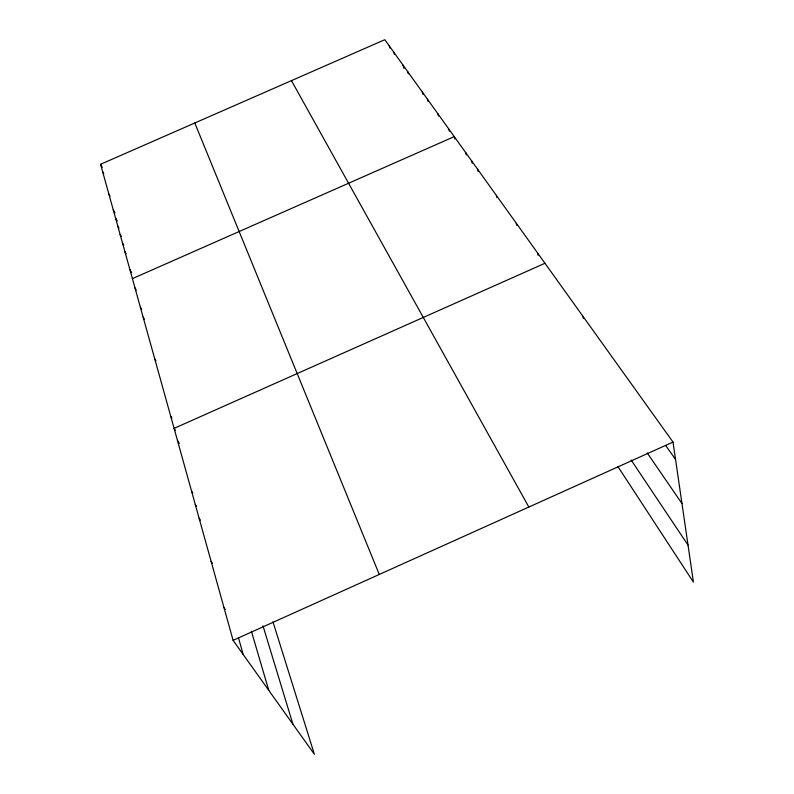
<?xml version="1.0" encoding="UTF-8"?>
<svg xmlns="http://www.w3.org/2000/svg" width="794" height="794" viewBox="0 0 794 794"><rect width="100%" height="100%" fill="white"/><g stroke="black" fill="none" stroke-linecap="round" stroke-linejoin="round"><path stroke-width="1.19" d="M233.099 640.341L673.014 442.069L384.832 39.7L100.58 164.289L233.099 640.341L314.384 754.3L272.957 621.811M544.962 263.271L174.094 428.373L175.335 430.368M132.409 278.634L454.247 136.618L454.902 138.98M665.67 445.484L675.545 459.438M223.968 607.539L225.298 609.455M647.209 452.917L681.967 503.535M211.085 561.279L212.405 563.224M631.111 459.974L688.021 545.101M199.096 518.194L200.396 520.169M617.801 466.396L693.42 582.141L673.014 442.069M195.284 504.488L196.565 506.473M191.553 491.089L192.833 493.074M177.429 440.372L179.315 443.37M170.69 416.155L171.931 418.15M154.741 358.868L155.952 360.873M143.128 317.153L144.31 319.148M140.369 307.238L141.63 309.372M135.01 287.984L136.25 290.108M129.859 269.454L131.695 272.64M124.886 251.619L126.107 253.733M122.475 242.944L123.685 245.058M120.102 234.438L121.303 236.543M117.78 226.072L118.971 228.176M113.254 209.805L115.021 212.941M115.497 217.864L117.274 221.01M108.877 194.103L110.048 196.178M291.448 80.631L528.844 507.048M102.605 171.554L103.746 173.618M100.58 164.289L102.287 167.375M194.798 122.991L379.274 574.459M389.249 45.863L389.933 48.106M263.003 625.871L292.907 724.188M393.735 52.126L394.419 54.389M402.945 64.989L403.967 68.403M407.669 71.589L408.354 73.872M251.41 631.29L268.799 690.383M422.358 92.094L423.033 94.407M427.43 99.171L428.105 101.493M437.861 113.74L438.526 116.073M238.528 637.999L243.192 654.494M448.679 128.846L449.335 131.199M465.701 152.607L466.346 154.979M471.596 160.835L472.232 163.217M477.601 169.231L478.236 171.623M496.369 195.433L496.945 197.686M516.318 223.283L516.884 225.556M537.568 252.949L538.104 255.241M582.895 316.24L583.382 318.553"/></g></svg>
